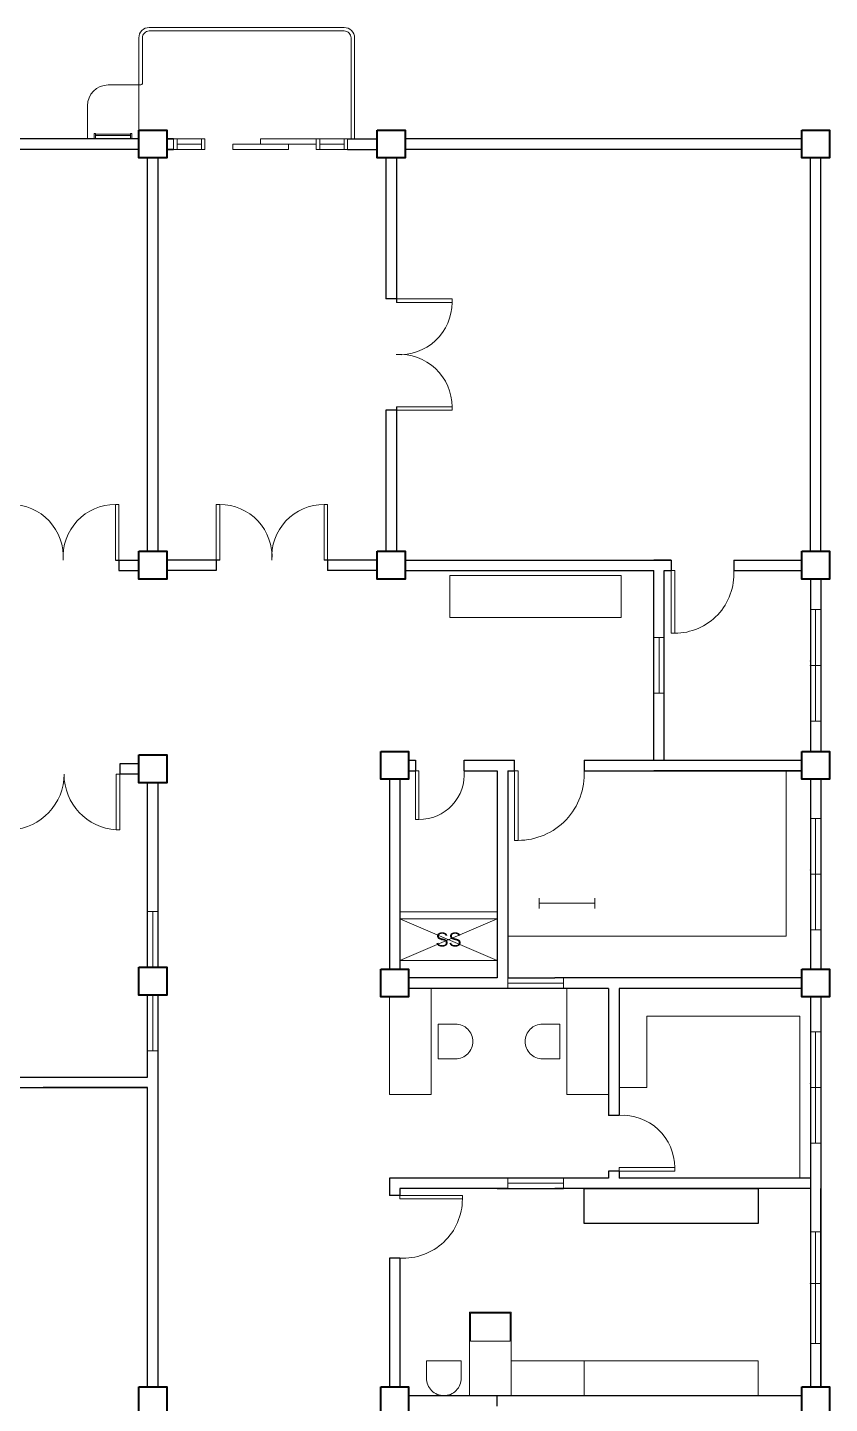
# Model space of a CAD drawing. Header units: millimetres. Extents: x 103 to 228, y 86 to 129.
# Drawn here: x 216.91 to 228.44, y 109.4 to 129.16 of the extents above; entities that cross this region are included whole.
import ezdxf

# ---------------------------------------------------------------- set-up
doc = ezdxf.new("R2010")
doc.units = ezdxf.units.MM
doc.styles.add('SWISSLT175', font='swissl.ttf', dxfattribs={"height": 0.175})

msp = doc.modelspace()

# ---------------------------------------------------------------- linework, layer by layer
at = {"color": 8, "lineweight": 9}
for p, q in [((218.074, 128.336), (218.544, 128.336)), ((218.514, 128.163), (218.514, 127.688)), ((217.774, 127.561), (217.774, 128.036)), ((217.893, 127.639), (217.873, 127.639)), ((217.873, 127.639), (217.873, 127.558)), ((217.893, 127.559), (217.893, 127.639)), ((218.143, 127.628), (217.893, 127.628)), ((218.143, 127.608), (217.893, 127.608)), ((218.143, 127.628), (218.393, 127.628)), ((218.143, 127.608), (218.393, 127.608)), ((218.393, 127.559), (218.393, 127.639)), ((218.393, 127.639), (218.413, 127.639)), ((218.413, 127.639), (218.413, 127.558)), ((228.164, 120.598), (228.164, 121.238)), ((228.314, 120.598), (228.314, 121.238)), ((228.164, 120), (228.164, 120.8)), ((228.164, 120.8), (228.314, 120.8)), ((228.239, 120.8), (228.239, 119.2)), ((228.314, 120.8), (228.314, 119.2)), ((228.164, 119.398), (228.164, 120.598)), ((228.314, 119.462), (228.314, 120.662)), ((228.314, 119.398), (228.314, 120.598)), ((225.914, 119.585), (225.914, 120.461)), ((226.064, 120.398), (225.914, 120.398)), ((225.989, 120.398), (225.989, 119.598)), ((226.064, 119.998), (226.064, 120.498)), ((226.064, 119.998), (226.064, 119.498)), ((228.164, 120), (228.314, 120)), ((226.064, 119.598), (225.914, 119.598)), ((228.314, 119.2), (228.164, 119.2)), ((227.814, 116.111), (227.814, 118.486)), ((228.164, 117.723), (228.164, 118.363)), ((228.314, 117.723), (228.314, 118.363)), ((228.164, 117), (228.164, 117.8)), ((228.164, 117.8), (228.314, 117.8)), ((228.239, 117.8), (228.239, 116.2)), ((228.314, 117.8), (228.314, 116.2)), ((228.164, 117.723), (228.164, 116.523)), ((228.314, 117.723), (228.314, 116.523)), ((228.314, 116.462), (228.314, 117.662)), ((228.164, 117), (228.314, 117)), ((224.266, 116.507), (224.266, 116.657)), ((225.066, 116.507), (225.066, 116.657)), ((218.789, 116.464), (218.639, 116.464)), ((218.714, 116.464), (218.714, 115.664)), ((222.264, 116.461), (223.664, 116.461)), ((225.066, 116.582), (224.266, 116.582)), ((222.264, 116.361), (223.664, 115.761)), ((223.664, 116.361), (222.264, 115.761)), ((228.314, 116.2), (228.164, 116.2)), ((227.814, 116.111), (223.814, 116.111)), ((218.789, 115.664), (218.639, 115.664)), ((222.264, 115.761), (223.664, 115.761)), ((223.814, 115.361), (223.814, 115.511)), ((224.614, 115.436), (223.814, 115.436)), ((224.614, 115.361), (224.614, 115.511)), ((218.789, 115.264), (218.639, 115.264)), ((218.714, 115.264), (218.714, 114.464)), ((228.164, 112.636), (228.164, 115.238)), ((228.314, 114.598), (228.314, 115.238)), ((228.164, 113.937), (228.164, 114.737)), ((228.164, 114.737), (228.314, 114.737)), ((228.239, 114.737), (228.239, 113.137)), ((228.314, 114.737), (228.314, 113.137)), ((218.789, 114.464), (218.639, 114.464)), ((228.314, 113.398), (228.314, 114.598)), ((228.164, 113.937), (228.314, 113.937)), ((228.314, 113.398), (228.314, 112.636)), ((228.314, 113.137), (228.164, 113.137)), ((223.814, 112.486), (223.814, 112.636)), ((224.614, 112.561), (223.814, 112.561)), ((224.614, 112.486), (224.614, 112.636)), ((228.164, 111.723), (228.164, 112.486)), ((228.314, 112.636), (228.314, 112.486)), ((228.314, 111.723), (228.314, 112.486)), ((228.314, 111.862), (228.164, 111.862)), ((228.164, 111.862), (228.164, 110.262)), ((228.239, 111.862), (228.239, 110.262)), ((228.314, 111.062), (228.314, 111.862)), ((228.164, 110.523), (228.164, 111.723)), ((228.314, 110.523), (228.314, 111.723)), ((228.164, 111.123), (228.314, 111.123)), ((223.864, 109.511), (223.864, 110.711)), ((228.164, 110.262), (228.314, 110.262))]:
    msp.add_line(p, q, dxfattribs=at)
at = {"color": 8, "lineweight": 25}
for p, q in [((218.514, 127.561), (212.814, 127.561)), ((218.914, 127.561), (219.014, 127.561)), ((218.914, 127.561), (219.014, 127.561)), ((219.014, 127.561), (218.914, 127.561)), ((221.514, 127.561), (221.939, 127.561)), ((228.039, 127.561), (222.339, 127.561)), ((218.514, 127.411), (212.814, 127.411)), ((218.639, 121.638), (218.639, 127.288)), ((218.789, 121.638), (218.789, 127.288)), ((218.914, 127.411), (219.014, 127.411)), ((219.014, 127.411), (218.914, 127.411)), ((221.514, 127.411), (221.939, 127.411)), ((222.064, 127.288), (222.064, 125.263)), ((222.214, 127.288), (222.214, 125.213)), ((228.039, 127.411), (222.339, 127.411)), ((228.164, 121.638), (228.164, 127.288)), ((228.314, 121.638), (228.314, 127.288)), ((222.214, 125.263), (222.064, 125.263)), ((222.214, 123.713), (222.214, 121.638)), ((222.064, 123.663), (222.064, 121.638)), ((222.214, 123.663), (222.064, 123.663)), ((218.176, 121.511), (218.514, 121.511)), ((218.226, 121.511), (218.226, 121.361)), ((218.226, 121.361), (218.514, 121.361)), ((219.676, 121.511), (218.914, 121.511)), ((219.626, 121.361), (218.914, 121.361)), ((219.626, 121.511), (219.626, 121.361)), ((221.939, 121.511), (221.176, 121.511)), ((221.226, 121.511), (221.226, 121.361)), ((221.939, 121.361), (221.226, 121.361)), ((222.339, 121.511), (226.164, 121.511)), ((222.339, 121.361), (225.914, 121.361)), ((222.514, 121.511), (226.164, 121.511)), ((222.514, 121.361), (225.914, 121.361)), ((226.164, 121.511), (225.914, 121.511)), ((225.914, 118.636), (225.914, 121.361)), ((225.914, 120.386), (225.914, 121.361)), ((226.064, 121.361), (226.164, 121.361)), ((226.064, 121.361), (226.164, 121.361)), ((226.064, 118.636), (226.064, 121.361)), ((226.064, 120.386), (226.064, 121.361)), ((226.164, 121.511), (226.164, 121.361)), ((227.064, 121.511), (228.039, 121.511)), ((227.064, 121.511), (228.039, 121.511)), ((227.064, 121.511), (227.064, 121.361)), ((227.064, 121.361), (228.039, 121.361)), ((227.064, 121.361), (228.039, 121.361)), ((228.164, 121.238), (228.164, 118.763)), ((228.314, 121.238), (228.314, 118.763)), ((228.164, 119.398), (228.164, 118.763)), ((228.314, 119.398), (228.314, 118.763)), ((218.514, 118.586), (218.239, 118.586)), ((218.239, 118.586), (218.239, 118.436)), ((222.389, 118.636), (222.489, 118.636)), ((222.389, 118.636), (222.489, 118.636)), ((223.189, 118.636), (223.914, 118.636)), ((223.189, 118.486), (223.189, 118.636)), ((223.264, 118.636), (223.914, 118.636)), ((223.914, 118.486), (223.914, 118.636)), ((223.914, 118.486), (223.914, 118.636)), ((224.914, 118.636), (225.914, 118.636)), ((224.914, 118.636), (225.914, 118.636)), ((224.914, 118.636), (224.914, 118.486)), ((225.914, 118.636), (228.039, 118.636)), ((226.064, 118.636), (228.039, 118.636)), ((218.514, 118.436), (218.239, 118.436)), ((222.389, 118.486), (222.489, 118.486)), ((222.389, 118.486), (222.489, 118.486)), ((223.189, 118.486), (223.664, 118.486)), ((223.264, 118.486), (223.664, 118.486)), ((223.814, 118.486), (223.914, 118.486)), ((223.814, 118.486), (223.914, 118.486)), ((224.914, 118.486), (228.039, 118.486)), ((224.914, 118.486), (228.039, 118.486)), ((228.039, 118.486), (225.914, 118.486)), ((218.639, 115.664), (218.639, 118.313)), ((218.789, 115.664), (218.789, 118.313)), ((228.164, 118.363), (228.164, 115.638)), ((228.314, 118.363), (228.314, 115.638)), ((228.164, 116.523), (228.164, 115.638)), ((228.314, 116.523), (228.314, 115.638)), ((223.664, 115.511), (222.389, 115.511)), ((223.814, 115.511), (224.49, 115.511)), ((228.039, 115.511), (224.49, 115.511)), ((218.639, 114.086), (218.639, 115.264)), ((218.789, 113.936), (218.789, 115.264)), ((223.614, 115.361), (222.389, 115.361)), ((224.49, 115.361), (223.614, 115.361)), ((225.264, 115.361), (224.49, 115.361)), ((225.264, 115.361), (225.264, 113.536)), ((228.039, 115.361), (225.414, 115.361)), ((225.414, 115.361), (225.414, 113.536)), ((228.164, 115.238), (228.164, 109.638)), ((228.314, 115.238), (228.314, 109.638)), ((212.689, 114.086), (218.639, 114.086)), ((216.639, 113.936), (218.639, 113.936)), ((218.639, 113.936), (217.139, 113.936)), ((218.639, 109.639), (218.639, 113.936)), ((218.789, 109.639), (218.789, 113.936)), ((225.414, 113.536), (225.264, 113.536)), ((225.264, 112.736), (225.264, 112.636)), ((225.414, 112.736), (225.264, 112.736)), ((225.414, 112.736), (225.414, 112.636)), ((222.114, 112.636), (222.114, 112.386)), ((223.814, 112.636), (222.114, 112.636)), ((222.264, 112.486), (222.264, 112.386)), ((223.814, 112.486), (222.264, 112.486)), ((224.614, 112.636), (223.664, 112.636)), ((223.664, 112.486), (224.614, 112.486)), ((225.264, 112.636), (224.49, 112.636)), ((228.164, 112.486), (224.49, 112.486)), ((228.164, 112.636), (225.414, 112.636)), ((228.314, 109.638), (228.314, 112.486)), ((222.264, 112.386), (222.114, 112.386)), ((222.114, 111.486), (222.114, 109.638)), ((222.264, 111.486), (222.114, 111.486)), ((222.264, 111.486), (222.264, 109.638)), ((228.164, 110.523), (228.164, 109.638)), ((228.314, 110.523), (228.314, 109.638)), ((223.664, 109.361), (223.664, 109.511))]:
    msp.add_line(p, q, dxfattribs=at)
at = {"color": 8, "lineweight": 13}
for p, q in [((219.014, 127.561), (219.014, 127.411)), ((219.414, 127.561), (219.064, 127.561)), ((219.064, 127.486), (219.414, 127.486)), ((221.114, 127.561), (221.464, 127.561)), ((221.464, 127.486), (221.114, 127.486)), ((219.414, 127.411), (219.064, 127.411)), ((221.114, 127.411), (221.464, 127.411)), ((218.189, 117.636), (218.189, 118.436)), ((218.189, 118.436), (218.239, 118.436)), ((218.239, 118.436), (218.239, 117.636)), ((218.239, 117.636), (218.189, 117.636))]:
    msp.add_line(p, q, dxfattribs=at)
at = {"color": 8, "lineweight": 25, "ltscale": 0.3}
for p, q in [((222.489, 118.636), (222.489, 118.486)), ((223.664, 118.486), (223.664, 115.511)), ((223.814, 118.486), (223.814, 115.511)), ((222.114, 118.363), (222.114, 115.638)), ((222.264, 118.363), (222.264, 115.638)), ((222.389, 109.511), (228.039, 109.511)), ((223.664, 109.511), (228.039, 109.511))]:
    msp.add_line(p, q, dxfattribs=at)
at = {"color": 8, "lineweight": 9, "ltscale": 0.3}
msp.add_line((222.264, 116.361), (223.664, 116.361), dxfattribs=at)
at = {"color": 8, "lineweight": 9, "ltscale": 0.4}
for p, q in [((222.114, 115.238), (222.114, 113.836)), ((222.714, 115.361), (222.714, 113.836)), ((224.664, 115.361), (224.664, 113.836)), ((228.014, 114.961), (225.814, 114.961)), ((225.814, 114.961), (225.814, 113.936)), ((228.014, 114.961), (228.014, 112.636)), ((222.714, 113.836), (222.114, 113.836)), ((224.664, 113.836), (225.264, 113.836)), ((225.814, 113.936), (225.414, 113.936))]:
    msp.add_line(p, q, dxfattribs=at)
at = {"color": 8, "lineweight": 9, "transparency": 33554687}
for points in [[(221.614, 127.561), (221.614, 129.011, 0.414214), (221.464, 129.161), (218.664, 129.161, 0.414214), (218.514, 129.011), (218.514, 127.686), (218.514, 128.336)], [(221.564, 127.561), (221.564, 129.011, 0.414214), (221.464, 129.111), (218.664, 129.111, 0.414214), (218.564, 129.011), (218.564, 128.356)]]:
    msp.add_lwpolyline(points, format="xyb", dxfattribs=at)
at = {"color": 8, "lineweight": 35}
for points in [[(218.514, 127.688), (218.914, 127.688), (218.914, 127.288), (218.514, 127.288)], [(221.939, 127.688), (222.339, 127.688), (222.339, 127.288), (221.939, 127.288)], [(228.039, 127.688), (228.439, 127.688), (228.439, 127.288), (228.039, 127.288)], [(218.514, 121.638), (218.914, 121.638), (218.914, 121.238), (218.514, 121.238)], [(221.939, 121.638), (222.339, 121.638), (222.339, 121.238), (221.939, 121.238)], [(228.039, 121.638), (228.439, 121.638), (228.439, 121.238), (228.039, 121.238)], [(218.514, 118.713), (218.914, 118.713), (218.914, 118.313), (218.514, 118.313)], [(221.989, 118.763), (222.389, 118.763), (222.389, 118.363), (221.989, 118.363)], [(228.039, 118.763), (228.439, 118.763), (228.439, 118.363), (228.039, 118.363)], [(218.514, 115.664), (218.914, 115.664), (218.914, 115.264), (218.514, 115.264)], [(221.989, 115.638), (222.389, 115.638), (222.389, 115.238), (221.989, 115.238)], [(228.039, 115.638), (228.439, 115.638), (228.439, 115.238), (228.039, 115.238)], [(218.514, 109.639), (218.914, 109.639), (218.914, 109.239), (218.514, 109.239)], [(221.989, 109.638), (222.389, 109.638), (222.389, 109.238), (221.989, 109.238)], [(228.039, 109.638), (228.439, 109.638), (228.439, 109.238), (228.039, 109.238)]]:
    msp.add_lwpolyline(points, close=True, dxfattribs=at)
at = {"color": 8, "lineweight": 13}
for points in [[(219.064, 127.561), (219.064, 127.411), (219.014, 127.411), (219.014, 127.561)], [(219.464, 127.561), (219.464, 127.411), (219.414, 127.411), (219.414, 127.561)], [(220.664, 127.486), (219.864, 127.486), (219.864, 127.411), (220.664, 127.411)], [(221.064, 127.561), (220.264, 127.561), (220.264, 127.486), (221.064, 127.486)], [(221.064, 127.561), (221.064, 127.411), (221.114, 127.411), (221.114, 127.561)], [(221.464, 127.561), (221.464, 127.411), (221.514, 127.411), (221.514, 127.561)], [(223.914, 118.486), (223.964, 118.486), (223.964, 117.486), (223.914, 117.486)]]:
    msp.add_lwpolyline(points, close=True, dxfattribs=at)
at = {"color": 8, "lineweight": 13, "ltscale": 0.03}
for points in [[(222.214, 125.263), (222.214, 125.213), (223.014, 125.213), (223.014, 125.263)], [(222.214, 123.663), (222.214, 123.713), (223.014, 123.713), (223.014, 123.663)], [(218.226, 121.511), (218.176, 121.511), (218.176, 122.311), (218.226, 122.311)], [(219.626, 121.511), (219.676, 121.511), (219.676, 122.311), (219.626, 122.311)], [(221.226, 121.511), (221.176, 121.511), (221.176, 122.311), (221.226, 122.311)], [(226.164, 121.361), (226.214, 121.361), (226.214, 120.461), (226.164, 120.461)], [(222.489, 118.486), (222.539, 118.486), (222.539, 117.786), (222.489, 117.786)], [(225.414, 112.736), (225.414, 112.786), (226.214, 112.786), (226.214, 112.736)], [(222.264, 112.386), (222.264, 112.336), (223.164, 112.336), (223.164, 112.386)]]:
    msp.add_lwpolyline(points, close=True, dxfattribs=at)
at = {"color": 8, "lineweight": 9}
for points in [[(222.985, 120.689), (225.443, 120.689), (225.443, 121.289), (222.985, 121.289)], [(228.164, 120.8), (228.314, 120.8), (228.314, 119.2), (228.164, 119.2)], [(225.914, 120.398), (226.064, 120.398), (226.064, 119.598), (225.914, 119.598)], [(228.164, 117.8), (228.314, 117.8), (228.314, 116.2), (228.164, 116.2)], [(218.639, 116.464), (218.789, 116.464), (218.789, 115.664), (218.639, 115.664)], [(223.814, 115.511), (224.614, 115.511), (224.614, 115.361), (223.814, 115.361)], [(218.639, 115.264), (218.789, 115.264), (218.789, 114.464), (218.639, 114.464)], [(228.164, 114.737), (228.314, 114.737), (228.314, 113.137), (228.164, 113.137)], [(223.814, 112.636), (224.614, 112.636), (224.614, 112.486), (223.814, 112.486)], [(228.164, 111.862), (228.314, 111.862), (228.314, 110.262), (228.164, 110.262)], [(223.864, 110.711), (223.864, 109.511), (223.264, 109.511), (223.264, 110.711)], [(223.864, 110.011), (223.864, 109.511), (224.914, 109.511), (224.914, 110.011)]]:
    msp.add_lwpolyline(points, close=True, dxfattribs=at)
at = {"color": 8, "lineweight": 9, "ltscale": 0.6}
for points in [[(223.064, 114.348), (222.814, 114.348), (222.814, 114.848), (223.064, 114.848, -0.414214), (223.314, 114.598, -0.414214)], [(224.314, 114.348), (224.564, 114.348), (224.564, 114.848), (224.314, 114.848, 0.414214), (224.064, 114.598, 0.414214)], [(222.647, 109.761), (222.647, 110.011), (223.147, 110.011), (223.147, 109.761, -0.414214), (222.897, 109.511, -0.414214)]]:
    msp.add_lwpolyline(points, format="xyb", close=True, dxfattribs=at)
at = {"color": 8, "lineweight": 25, "ltscale": 0.4}
msp.add_lwpolyline([(224.914, 112.486), (227.414, 112.486), (227.414, 111.986), (224.914, 111.986)], close=True, dxfattribs=at)
at = {"color": 8, "lineweight": 9, "ltscale": 0.3}
msp.add_lwpolyline([(223.849, 110.696), (223.849, 110.296), (223.279, 110.296), (223.279, 110.696)], close=True, dxfattribs=at)
at = {"color": 8, "lineweight": 9, "ltscale": 0.4}
msp.add_lwpolyline([(224.914, 110.011), (227.414, 110.011), (227.414, 109.511), (224.914, 109.511)], close=True, dxfattribs=at)
at = {"color": 8, "lineweight": 9}
for centre, radius, start, end in [((218.074, 128.036), 0.3, 90, 180), ((218.544, 128.356), 0.02, 270, 0)]:
    msp.add_arc(centre, radius, start, end, dxfattribs=at)
at = {"color": 8, "lineweight": 13, "ltscale": 0.03}
for centre, radius, start, end in [((222.262, 125.213), 0.752, 266.3048, 0), ((222.262, 123.713), 0.752, 0, 93.6952), ((216.676, 121.559), 0.752, 356.3048, 90), ((218.176, 121.559), 0.752, 90, 183.6952), ((219.676, 121.559), 0.752, 356.3048, 90), ((221.176, 121.559), 0.752, 90, 183.6952), ((226.214, 121.312), 0.851, 270, 3.2732), ((222.539, 118.437), 0.652, 270, 4.2422), ((225.462, 112.786), 0.752, 0, 93.6952), ((222.312, 112.336), 0.851, 266.7268, 0)]:
    msp.add_arc(centre, radius, start, end, dxfattribs=at)
at = {"color": 8, "lineweight": 13}
for centre, radius, start, end in [((216.639, 118.436), 0.8, 273.5833, 360), ((218.239, 118.436), 0.8, 180, 266.4167), ((223.964, 118.437), 0.951, 270, 2.9376)]:
    msp.add_arc(centre, radius, start, end, dxfattribs=at)
at = {"color": 8, "lineweight": 9}
for p in [(228.164, 120.062), (228.164, 119.998), (228.164, 117.062), (228.164, 113.998), (228.164, 111.123)]:
    msp.add_point(p, dxfattribs=at)
at = {"color": 8, "lineweight": 9, "ltscale": 0.3}
msp.add_point((222.864, 116.061), dxfattribs=at)

# ---------------------------------------------------------------- texts
at = {"color": 8, "lineweight": 9, "ltscale": 0.4, "insert": (222.964, 116.061), "char_height": 0.2, "attachment_point": 5, "line_spacing_factor": 0.9, "style": 'SWISSLT175'}
msp.add_mtext('SS', dxfattribs=at)

doc.saveas('drawing.dxf')
